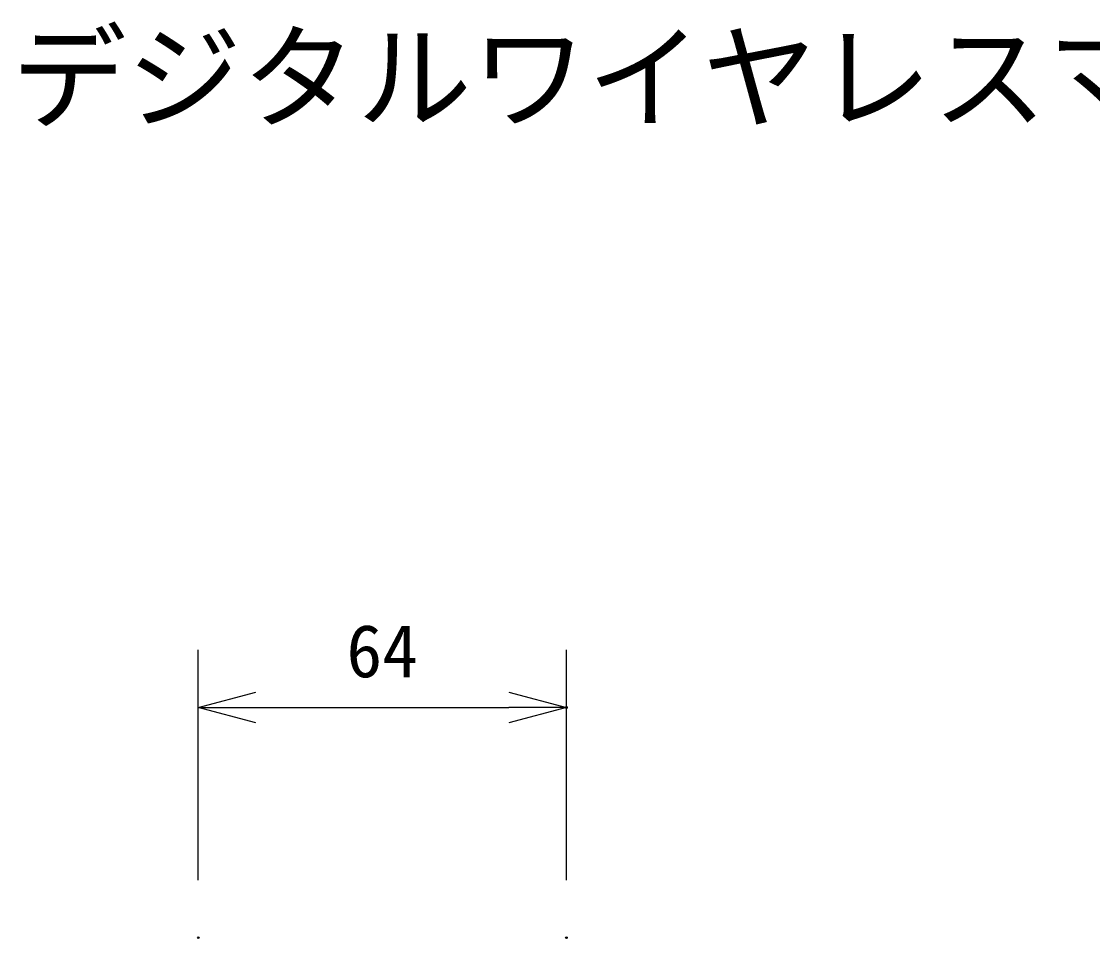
# Model space of a CAD drawing. Units: millimetres, scale not verified. Extents: x -63 to 62, y -57 to 57.
# Drawn here: x -35.17 to 2.08, y 24.9 to 56.78 of the extents above; entities that cross this region are included whole.
import ezdxf
from ezdxf.enums import TextEntityAlignment as Align

# ---------------------------------------------------------------- set-up
doc = ezdxf.new("R2010")
doc.units = ezdxf.units.MM
doc.header["$LTSCALE"] = 0.125
doc.header["$PDMODE"] = 32
doc.header["$PDSIZE"] = 0.0625
doc.layers.add('0-0_0', color=7, linetype='Continuous', lineweight=25)
doc.layers.add('0-6_SUNPO', color=7, linetype='Continuous', lineweight=25)
doc.layers.add('0-1_DEFPOINTS', color=7, linetype='Continuous')
doc.layers.add('0-3_MOJI1', color=7, linetype='Continuous')
doc.styles.add('ＭＳ ゴシック', font='')
doc.styles.get('ＭＳ ゴシック').set_extended_font_data('MS Gothic')

# ---------------------------------------------------------------- blocks, each defined once
blk = doc.blocks.new('_OPEN30')
at = {"layer": '0-0_0'}
blk.add_line((0, 0), (-1, 0), dxfattribs=at)
blk.add_lwpolyline([(-1, 0.26795), (0, 0), (-1, -0.26795)], dxfattribs=at)
blk = doc.blocks.new('D5')
at = {"layer": '0-1_DEFPOINTS'}
for p in [(-12.4883, 27.9772), (-25.2871, 19.9772), (-12.4883, 19.9772)]:
    blk.add_point(p, dxfattribs=at)
at = {"layer": '0-6_SUNPO'}
for p, q in [((-25.2871, 21.9772), (-25.2871, 29.9772)), ((-12.4883, 21.9772), (-12.4883, 29.9772)), ((-23.2871, 27.9772), (-14.4883, 27.9772))]:
    blk.add_line(p, q, dxfattribs=at)
at = {"layer": '0-6_SUNPO', "xscale": 2, "yscale": 2, "rotation": 180}
blk.add_blockref('_OPEN30', (-25.2871, 27.9772), dxfattribs=at)
at = {"layer": '0-6_SUNPO', "xscale": 2, "yscale": 2}
blk.add_blockref('_OPEN30', (-12.4883, 27.9772), dxfattribs=at)
at = {"layer": '0-6_SUNPO', "style": 'ＭＳ ゴシック'}
blk.add_text('64', height=1.833, dxfattribs=at).set_placement((-20.1377, 28.4772), align=Align.BOTTOM_LEFT)

msp = doc.modelspace()

# ---------------------------------------------------------------- block references
at = {"layer": '0-6_SUNPO'}
msp.add_blockref('D5', (-3.7289, 4.9532), dxfattribs=at)

# ---------------------------------------------------------------- texts
at = {"layer": '0-3_MOJI1', "style": 'ＭＳ ゴシック'}
msp.add_text('デジタルワイヤレスマイクロホン', height=2.933, dxfattribs=at).set_placement((-35.5072, 52.488), align=Align.BOTTOM_LEFT)

doc.saveas('drawing.dxf')
